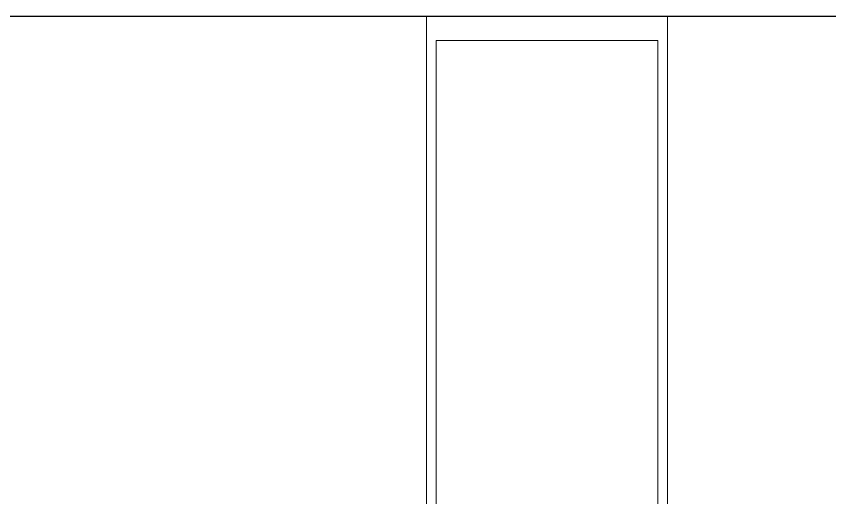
# Model space of a CAD drawing. Header units: millimetres. Extents: x -592259 to 288321, y -552984 to 293768.
# Drawn here: x 111052.8 to 111221.6, y -218680.9 to -218580.9 of the extents above; entities that cross this region are included whole.
import ezdxf

# ---------------------------------------------------------------- set-up
doc = ezdxf.new("R2010")
doc.units = ezdxf.units.MM
doc.linetypes.add('ADSK_Линия сетки', pattern=[2500, 2000, -250, 0, -250])
for name, color, linetype, lineweight in [('A-GLAZ-CWMG-MCUT', 250, 'Continuous', 9), ('G-XREF-____-OTLN', 250, 'Continuous', 9), ('I-WALL-____-OTLN', 250, 'Continuous', 9), ('S-GRID-____-OTLN', 250, 'Continuous', 9)]:
    doc.layers.add(name, color=color, linetype=linetype, lineweight=lineweight)

# ---------------------------------------------------------------- blocks, each defined once
blk = doc.blocks.new('Прямоугольный импост - 200_dwg-17677014-АР1_Маркировочный план 3 этажа секция 2_3')
at = {"layer": 'G-XREF-____-OTLN', "flags": 128}
blk.add_lwpolyline([(228021.45, 196781.97), (228021.45, 196911.97), (227971.45, 196911.97), (227971.45, 196781.97)], dxfattribs=at)
blk.add_lwpolyline([(227973.45, 196906.97), (227973.45, 196798.27), (228019.45, 196798.27), (228019.45, 196906.97)], close=True, dxfattribs=at)
blk = doc.blocks.new('Прямоугольный импост - 200_dwg-V210-АР1_Маркировочный план 3 этажа секция 2_3')
at = {"layer": 'G-XREF-____-OTLN', "flags": 128}
blk.add_lwpolyline([(228021.45, 196781.97), (228021.45, 196911.97), (227971.45, 196911.97), (227971.45, 196781.97)], dxfattribs=at)
blk.add_lwpolyline([(227973.45, 196906.97), (227973.45, 196798.27), (228019.45, 196798.27), (228019.45, 196906.97)], close=True, dxfattribs=at)
blk = doc.blocks.new('Прямоугольный импост - 42х50х200h-V225-АР1_Маркировочный план 3 этажа секция 2_3')
for name in ['Прямоугольный импост - 200_dwg-17677014-АР1_Маркировочный план 3 этажа секция 2_3', 'Прямоугольный импост - 200_dwg-V210-АР1_Маркировочный план 3 этажа секция 2_3']:
    blk.add_blockref(name, (-227996.45, -196751.8))

msp = doc.modelspace()

# ---------------------------------------------------------------- linework, layer by layer
at = {"layer": 'A-GLAZ-CWMG-MCUT', "lineweight": 5}
for p, q in [((111137.9057, -218580.9056), (110152.9057, -218580.9056)), ((111137.9057, -218713.0113), (111137.9057, -218580.9056)), ((112197.9057, -218580.9056), (111187.9057, -218580.9056)), ((111187.9057, -218580.9056), (111187.9057, -218713.0113))]:
    msp.add_line(p, q, dxfattribs=at)
at = {"layer": 'I-WALL-____-OTLN', "lineweight": 15}
msp.add_line((111137.9057, -218580.9056), (111187.9057, -218580.9056), dxfattribs=at)
at = {"layer": 'S-GRID-____-OTLN', "linetype": 'ADSK_Линия сетки'}
msp.add_line((93236.8325, -218580.9286), (184510.8783, -218580.9286), dxfattribs=at)

# ---------------------------------------------------------------- block references
at = {"layer": 'G-XREF-____-OTLN'}
msp.add_blockref('Прямоугольный импост - 42х50х200h-V225-АР1_Маркировочный план 3 этажа секция 2_3', (111162.9057, -218741.1056), dxfattribs=at)

doc.saveas('drawing.dxf')
